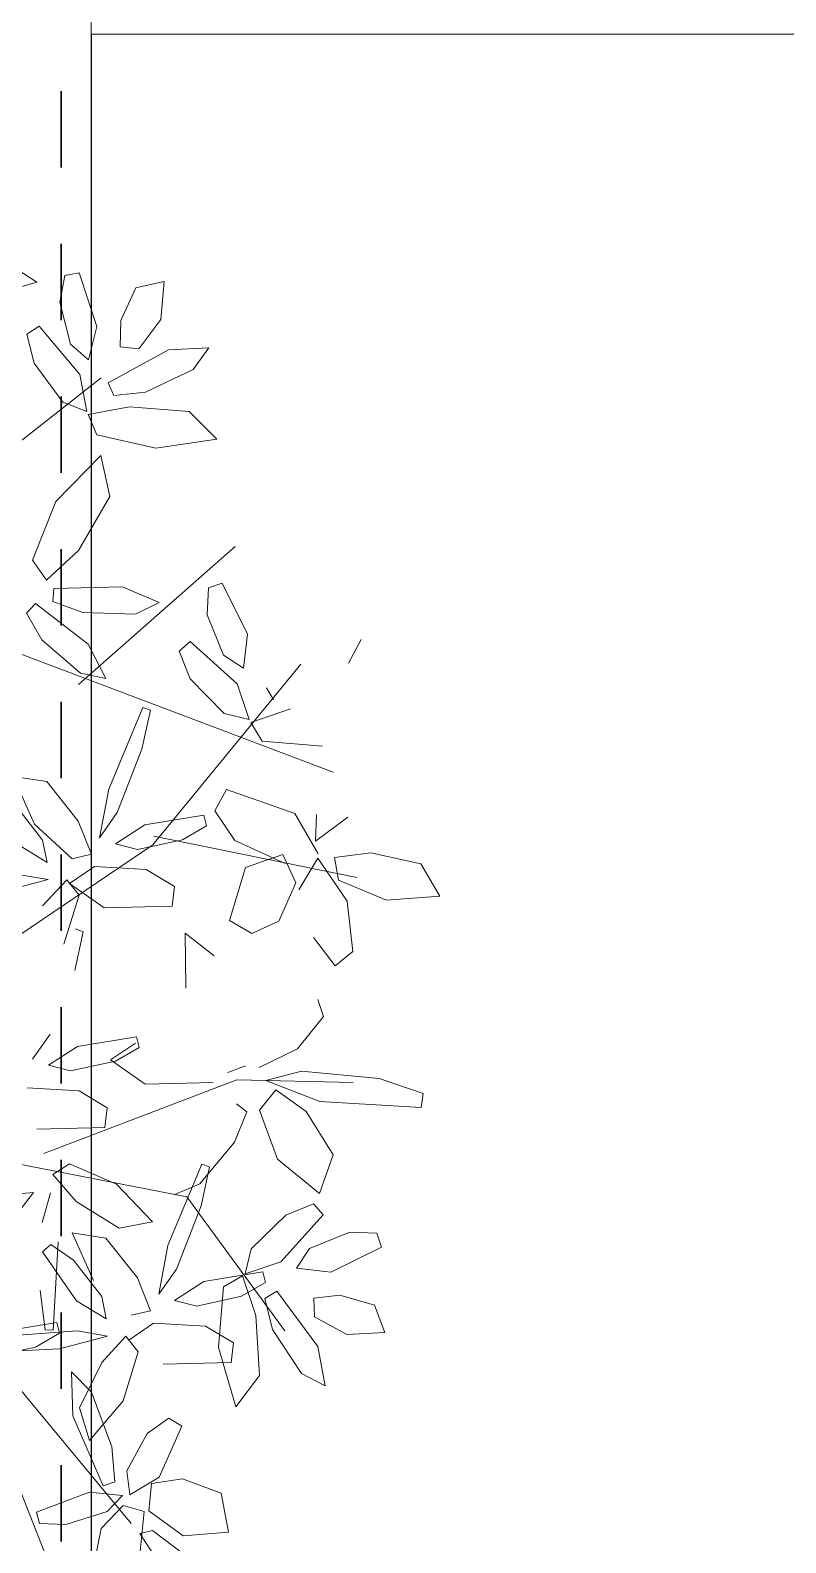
# Model space of a CAD drawing. Header units: metres. Extents: x 349703 to 349913, y 9282546 to 9282694.
# Drawn here: x 349774.08 to 349775.071, y 9282623.84 to 9282625.822 of the extents above; entities that cross this region are included whole.
import ezdxf

# ---------------------------------------------------------------- set-up
doc = ezdxf.new("R2010")
doc.units = ezdxf.units.M
doc.header["$LTSCALE"] = 0.25
doc.linetypes.add('01 nivel$0$HIDDEN2', pattern=[0.1875, 0.125, -0.0625])
doc.linetypes.add('B. SUM 2$0$HIDDEN', pattern=[0.375, 0.25, -0.125])
doc.layers.add('ARQ-FONDO', color=253, linetype='CONTINUOUS', lineweight=9)
doc.layers.add('CUNETAS-RED', color=5, linetype='CONTINUOUS', lineweight=18)

# ---------------------------------------------------------------- blocks, each defined once
blk = doc.blocks.new('POLIDEPORTIVO')
at = {"layer": 'ARQ-FONDO'}
blk.add_line((374607.3476, 9249297.9213), (374604.6226, 9249297.9213), dxfattribs=at)
at = {"layer": 'ARQ-FONDO', "lineweight": 0}
blk.add_line((374604.6226, 9249297.9213), (374604.6226, 9249293.8713), dxfattribs=at)
blk = doc.blocks.new('67')
at = {"layer": 'ARQ-FONDO', "flags": 128}
blk.add_lwpolyline([(349446.6839, 9282641.1169), (349448.5105, 9282641.1169), (349448.5105, 9282603.1406), (349448.054, 9282603.1406), (349448.054, 9282603.2406), (349447.8216, 9282603.2406), (349447.8216, 9282622.86), (349446.6844, 9282622.86), (349446.6844, 9282641.1169)], dxfattribs=at)
blk = doc.blocks.new('ARR2')
at = {"layer": 'ARQ-FONDO', "lineweight": 5}
for p, q in [((2741.8666, 1215.6098), (2741.8031, 1215.6512)), ((2741.9465, 1215.6279), (2741.9192, 1215.6226)), ((2741.9801, 1215.5259), (2741.9465, 1215.6279)), ((2741.8185, 1215.596), (2741.8666, 1215.6098)), ((2741.9192, 1215.6226), (2741.9098, 1215.5724)), ((2742.0536, 1215.5992), (2742.0253, 1215.5373)), ((2742.1076, 1215.6116), (2742.0536, 1215.5992)), ((2742.1014, 1215.5397), (2742.1076, 1215.6116)), ((2741.9098, 1215.5724), (2741.9299, 1215.4927)), ((2741.8706, 1215.5269), (2741.8474, 1215.5116)), ((2741.9477, 1215.4352), (2741.8706, 1215.5269)), ((2741.9639, 1215.4629), (2741.9801, 1215.5259)), ((2742.0253, 1215.5373), (2742.0242, 1215.4876)), ((2742.0597, 1215.4839), (2742.1014, 1215.5397)), ((2741.8474, 1215.5116), (2741.8611, 1215.4569)), ((2741.9299, 1215.4927), (2741.9639, 1215.4629)), ((2742.0242, 1215.4876), (2742.0597, 1215.4839)), ((2742.1921, 1215.4858), (2742.1159, 1215.4822)), ((2742.1624, 1215.4446), (2742.1921, 1215.4858)), ((2741.8611, 1215.4569), (2741.9156, 1215.3829)), ((2742.1159, 1215.4822), (2742.0017, 1215.4196)), ((2741.5703, 1215.1013), (2741.9884, 1215.4291)), ((2741.9608, 1215.3649), (2741.9477, 1215.4352)), ((2742.0722, 1215.4015), (2742.1624, 1215.4446)), ((2742.0017, 1215.4196), (2742.012, 1215.3953)), ((2742.012, 1215.3953), (2742.0722, 1215.4015)), ((2741.9156, 1215.3829), (2741.9608, 1215.3649)), ((2742.0417, 1215.3743), (2741.9636, 1215.3592)), ((2742.1552, 1215.365), (2742.0417, 1215.3743)), ((2741.9636, 1215.3592), (2741.9797, 1215.3208)), ((2742.2075, 1215.3125), (2742.1552, 1215.365)), ((2741.9797, 1215.3208), (2742.0919, 1215.2954)), ((2742.0919, 1215.2954), (2742.2075, 1215.3125)), ((2741.902, 1215.195), (2741.9874, 1215.2819)), ((2741.9874, 1215.2819), (2742.0049, 1215.204)), ((2742.0049, 1215.204), (2741.9455, 1215.1019)), ((2741.8584, 1215.0838), (2741.902, 1215.195)), ((2741.8846, 1215.0455), (2741.8584, 1215.0838)), ((2741.9455, 1215.1019), (2741.8846, 1215.0455)), ((2741.9454, 1214.8481), (2742.2422, 1215.1094)), ((2741.8986, 1215.03), (2741.8968, 1215.005)), ((2742.0286, 1215.0333), (2741.8986, 1215.03)), ((2742.0983, 1215.0034), (2742.0286, 1215.0333)), ((2742.1915, 1215.0311), (2742.1891, 1214.98)), ((2742.2178, 1215.04), (2742.1915, 1215.0311)), ((2742.2652, 1214.9437), (2742.2178, 1215.04)), ((2741.8636, 1215.0014), (2741.8465, 1214.9832)), ((2741.9635, 1214.9248), (2741.8636, 1215.0014)), ((2741.8968, 1215.005), (2741.9534, 1214.9843)), ((2742.0533, 1214.9815), (2742.0983, 1215.0034)), ((2741.8465, 1214.9832), (2741.8759, 1214.9326)), ((2741.9534, 1214.9843), (2742.0533, 1214.9815)), ((2742.1891, 1214.98), (2742.22, 1214.9038)), ((2741.7422, 1214.9411), (2742.4277, 1214.6823)), ((2742.2579, 1214.879), (2742.2652, 1214.9437)), ((2741.8759, 1214.9326), (2741.9493, 1214.8697)), ((2741.997, 1214.8592), (2741.9635, 1214.9248)), ((2742.1566, 1214.9296), (2742.1357, 1214.9112)), ((2742.1357, 1214.9112), (2742.1569, 1214.8589)), ((2742.2457, 1214.8494), (2742.1566, 1214.9296)), ((2742.457, 1214.8885), (2742.4807, 1214.9334)), ((2742.0863, 1214.5442), (2742.3668, 1214.8866)), ((2742.22, 1214.9038), (2742.2579, 1214.879)), ((2741.9493, 1214.8697), (2741.997, 1214.8592)), ((2742.1569, 1214.8589), (2742.2212, 1214.7932)), ((2742.2684, 1214.7816), (2742.2457, 1214.8494)), ((2742.3013, 1214.8415), (2742.3149, 1214.8188)), ((2742.0026, 1214.6501), (2742.0671, 1214.8044)), ((2742.0814, 1214.7992), (2742.0654, 1214.7255)), ((2742.0671, 1214.8044), (2742.0814, 1214.7992)), ((2742.3472, 1214.8022), (2742.272, 1214.7764)), ((2742.2212, 1214.7932), (2742.2684, 1214.7816)), ((2742.272, 1214.7764), (2742.2932, 1214.7405)), ((2742.2932, 1214.7405), (2742.4079, 1214.731)), ((2742.0654, 1214.7255), (2742.0188, 1214.6054)), ((2741.8213, 1214.6739), (2741.8852, 1214.6641)), ((2741.862, 1214.5838), (2741.8213, 1214.6739)), ((2741.8852, 1214.6641), (2741.9449, 1214.5891)), ((2741.9852, 1214.558), (2742.0026, 1214.6501)), ((2742.2254, 1214.6493), (2742.2034, 1214.6091)), ((2742.3553, 1214.6039), (2742.2254, 1214.6493)), ((2741.8239, 1214.6223), (2741.8772, 1214.5534)), ((2742.0188, 1214.6054), (2741.9852, 1214.558)), ((2742.0707, 1214.5821), (2742.1825, 1214.6004)), ((2742.1825, 1214.6004), (2742.1877, 1214.5802)), ((2742.2034, 1214.6091), (2742.2417, 1214.5529)), ((2742.3991, 1214.5276), (2742.3553, 1214.6039)), ((2742.3961, 1214.6022), (2742.3945, 1214.5515)), ((2742.3945, 1214.5515), (2742.4557, 1214.597)), ((2741.9332, 1214.518), (2741.862, 1214.5838)), ((2741.9449, 1214.5891), (2741.9697, 1214.5265)), ((2742.0155, 1214.5462), (2742.0707, 1214.5821)), ((2742.1877, 1214.5802), (2742.1424, 1214.554)), ((2741.5502, 1214.183), (2742.0863, 1214.5442)), ((2741.8856, 1214.511), (2741.8295, 1214.5454)), ((2741.8772, 1214.5534), (2741.8856, 1214.511)), ((2742.0573, 1214.5355), (2742.0155, 1214.5462)), ((2742.1424, 1214.554), (2742.0573, 1214.5355)), ((2742.088, 1214.5607), (2742.4728, 1214.4827)), ((2742.2417, 1214.5529), (2742.3371, 1214.5093)), ((2741.9697, 1214.5265), (2741.9332, 1214.518)), ((2742.3322, 1214.5263), (2742.2618, 1214.5016)), ((2742.3572, 1214.4723), (2742.3322, 1214.5263)), ((2742.3988, 1214.5195), (2742.3627, 1214.4594)), ((2742.4542, 1214.4377), (2742.3988, 1214.5195)), ((2742.4991, 1214.5291), (2742.4303, 1214.5202)), ((2742.4303, 1214.5202), (2742.4377, 1214.4774)), ((2742.5941, 1214.5084), (2742.4991, 1214.5291)), ((2741.8307, 1214.4885), (2741.8879, 1214.4786)), ((2741.9754, 1214.5032), (2741.9284, 1214.4711)), ((2742.0736, 1214.4977), (2741.9754, 1214.5032)), ((2742.1271, 1214.4658), (2742.0736, 1214.4977)), ((2742.2618, 1214.5016), (2742.2315, 1214.4009)), ((2742.6301, 1214.4471), (2742.5941, 1214.5084)), ((2741.8879, 1214.4786), (2741.7973, 1214.4547)), ((2741.8772, 1214.4288), (2741.9231, 1214.4781)), ((2741.9231, 1214.4781), (2741.9465, 1214.4488)), ((2741.9284, 1214.4711), (2741.9939, 1214.4254)), ((2742.1226, 1214.4285), (2742.1271, 1214.4658)), ((2742.3248, 1214.3999), (2742.3572, 1214.4723)), ((2742.4377, 1214.4774), (2742.529, 1214.4396)), ((2741.9465, 1214.4488), (2741.9177, 1214.3562)), ((2741.9939, 1214.4254), (2742.1226, 1214.4285)), ((2742.4652, 1214.3423), (2742.4542, 1214.4377)), ((2742.529, 1214.4396), (2742.6301, 1214.4471)), ((2742.2315, 1214.4009), (2742.2736, 1214.3766)), ((2742.2736, 1214.3766), (2742.3248, 1214.3999)), ((2741.9541, 1214.3798), (2741.9381, 1214.3062)), ((2741.9397, 1214.3851), (2741.9541, 1214.3798)), ((2742.1474, 1214.3773), (2742.1484, 1214.2727)), ((2742.2023, 1214.3344), (2742.1474, 1214.3773)), ((2742.3904, 1214.3691), (2742.4313, 1214.3153)), ((2742.4313, 1214.3153), (2742.4652, 1214.3423)), ((2742.3988, 1214.2512), (2742.4094, 1214.2196)), ((2742.4094, 1214.2196), (2742.3603, 1214.1579)), ((2741.8915, 1214.1861), (2741.8579, 1214.1387)), ((2741.9433, 1214.1627), (2742.0552, 1214.1811)), ((2742.0531, 1214.1691), (2742.0062, 1214.137)), ((2742.0552, 1214.1811), (2742.0604, 1214.1609)), ((2741.5062, 1214.1534), (2741.9224, 1213.0996)), ((2741.8881, 1214.1269), (2741.9433, 1214.1627)), ((2742.0604, 1214.1609), (2742.0151, 1214.1346)), ((2742.3603, 1214.1579), (2742.2877, 1214.1225)), ((2741.93, 1214.1162), (2741.8881, 1214.1269)), ((2742.0151, 1214.1346), (2741.93, 1214.1162)), ((2742.0062, 1214.137), (2742.0717, 1214.0912)), ((2742.2281, 1214.113), (2742.2618, 1214.1258)), ((2742.3676, 1214.116), (2742.3003, 1214.0979)), ((2742.5152, 1214.1017), (2742.3676, 1214.116)), ((2741.9463, 1214.0783), (2741.848, 1214.0839)), ((2741.8793, 1213.96), (2742.2455, 1214.0994)), ((2742.0717, 1214.0912), (2742.2004, 1214.0943)), ((2742.2455, 1214.0994), (2742.4659, 1214.0946)), ((2742.319, 1214.0806), (2742.288, 1214.042)), ((2742.3003, 1214.0979), (2742.4025, 1214.0584)), ((2742.3766, 1214.0395), (2742.319, 1214.0806)), ((2742.5982, 1214.0733), (2742.5152, 1214.1017)), ((2741.9998, 1214.0464), (2741.9463, 1214.0783)), ((2742.2444, 1214.0542), (2742.2642, 1214.0389)), ((2742.4025, 1214.0584), (2742.5948, 1214.0471)), ((2742.5948, 1214.0471), (2742.5982, 1214.0733)), ((2741.9953, 1214.0092), (2741.9998, 1214.0464)), ((2742.2642, 1214.0389), (2742.2411, 1213.9814)), ((2742.288, 1214.042), (2742.3223, 1213.9488)), ((2742.428, 1213.957), (2742.3766, 1214.0395)), ((2741.8666, 1214.006), (2741.9953, 1214.0092)), ((2742.2411, 1213.9814), (2742.1749, 1213.9023)), ((2741.8003, 1213.9461), (2742.1503, 1213.8779)), ((2741.8967, 1213.9201), (2741.9283, 1213.9402)), ((2741.9283, 1213.9402), (2742.0173, 1213.9018)), ((2742.1146, 1213.7855), (2742.179, 1213.9399)), ((2742.179, 1213.9399), (2742.1934, 1213.9346)), ((2742.3223, 1213.9488), (2742.4021, 1213.884)), ((2742.4021, 1213.884), (2742.428, 1213.957)), ((2741.9409, 1213.8692), (2741.8967, 1213.9201)), ((2742.1934, 1213.9346), (2742.1774, 1213.861)), ((2741.817, 1213.8824), (2741.86, 1213.8862)), ((2741.86, 1213.8862), (2741.8199, 1213.834)), ((2741.8766, 1213.8293), (2741.8925, 1213.8851)), ((2742.0173, 1213.9018), (2742.0857, 1213.8304)), ((2742.1749, 1213.9023), (2742.1278, 1213.8821)), ((2742.0221, 1213.8184), (2741.9409, 1213.8692)), ((2742.1774, 1213.861), (2742.1308, 1213.7408)), ((2742.1503, 1213.8779), (2742.336, 1213.6237)), ((2742.3906, 1213.8645), (2742.3383, 1213.8433)), ((2742.4089, 1213.8437), (2742.3906, 1213.8645)), ((2742.0857, 1213.8304), (2742.0221, 1213.8184)), ((2742.3383, 1213.8433), (2742.2725, 1213.7791)), ((2742.3288, 1213.7546), (2742.4089, 1213.8437)), ((2741.9332, 1213.8093), (2741.9972, 1213.7995)), ((2741.9739, 1213.7192), (2741.9332, 1213.8093)), ((2741.9972, 1213.7995), (2742.0569, 1213.7245)), ((2742.4594, 1213.8111), (2742.3832, 1213.7802)), ((2742.5104, 1213.8088), (2742.4594, 1213.8111)), ((2742.5194, 1213.7825), (2742.5104, 1213.8088)), ((2741.8768, 1213.7739), (2741.8927, 1213.7873)), ((2741.9414, 1213.6808), (2741.8768, 1213.7739)), ((2741.8927, 1213.7873), (2741.9359, 1213.7577)), ((2741.9067, 1213.7925), (2741.8973, 1213.6255)), ((2742.0972, 1213.6935), (2742.1146, 1213.7855)), ((2742.2725, 1213.7791), (2742.261, 1213.7318)), ((2742.3832, 1213.7802), (2742.3584, 1213.7424)), ((2742.4231, 1213.7351), (2742.5194, 1213.7825)), ((2741.9359, 1213.7577), (2741.9892, 1213.6888)), ((2742.1308, 1213.7408), (2742.0972, 1213.6935)), ((2742.261, 1213.7318), (2742.3288, 1213.7546)), ((2742.3584, 1213.7424), (2742.4231, 1213.7351)), ((2742.0569, 1213.7245), (2742.0816, 1213.6619)), ((2742.1274, 1213.6816), (2742.1826, 1213.7175)), ((2742.1826, 1213.7175), (2742.2945, 1213.7358)), ((2742.2558, 1213.7282), (2742.2199, 1213.707)), ((2742.2997, 1213.7157), (2742.2544, 1213.6894)), ((2742.2816, 1213.653), (2742.2558, 1213.7282)), ((2742.2945, 1213.7358), (2742.2997, 1213.7157)), ((2741.882, 1213.6257), (2741.8726, 1213.7005)), ((2741.9976, 1213.6464), (2741.9414, 1213.6808)), ((2741.9892, 1213.6888), (2741.9976, 1213.6464)), ((2742.1693, 1213.671), (2742.1274, 1213.6816)), ((2742.2544, 1213.6894), (2742.1693, 1213.671)), ((2742.2199, 1213.707), (2742.2103, 1213.5924)), ((2742.3208, 1213.6989), (2742.2982, 1213.6853)), ((2742.2982, 1213.6853), (2742.3127, 1213.6266)), ((2742.3986, 1213.5945), (2742.3208, 1213.6989)), ((2742.4407, 1213.6918), (2742.3913, 1213.6861)), ((2742.3913, 1213.6861), (2742.3926, 1213.6504)), ((2742.5059, 1213.6724), (2742.4407, 1213.6918)), ((2741.7026, 1213.6723), (2742.0451, 1213.2589)), ((2742.0816, 1213.6619), (2742.0451, 1213.6534)), ((2742.2881, 1213.5393), (2742.2816, 1213.653)), ((2742.5257, 1213.6207), (2742.5059, 1213.6724)), ((2741.7921, 1213.6211), (2741.904, 1213.6395)), ((2741.8142, 1213.6143), (2741.9427, 1213.6239)), ((2741.8973, 1213.6255), (2741.882, 1213.6257)), ((2741.904, 1213.6395), (2741.9092, 1213.6193)), ((2741.9427, 1213.6239), (2741.9999, 1213.614)), ((2742.0873, 1213.6387), (2742.0404, 1213.6066)), ((2742.1856, 1213.6331), (2742.0873, 1213.6387)), ((2742.2391, 1213.6012), (2742.1856, 1213.6331)), ((2742.3127, 1213.6266), (2742.3679, 1213.5432)), ((2742.3926, 1213.6504), (2742.4536, 1213.6169)), ((2741.9092, 1213.6193), (2741.8639, 1213.593)), ((2741.9999, 1213.614), (2741.9093, 1213.5901)), ((2741.9892, 1213.5642), (2742.0351, 1213.6136)), ((2742.0351, 1213.6136), (2742.0584, 1213.5842)), ((2742.2346, 1213.5639), (2742.2391, 1213.6012)), ((2742.4128, 1213.5195), (2742.3986, 1213.5945)), ((2742.4536, 1213.6169), (2742.5257, 1213.6207)), ((2741.9093, 1213.5901), (2741.7423, 1213.5819)), ((2741.8639, 1213.593), (2741.7788, 1213.5746)), ((2742.0584, 1213.5842), (2742.0297, 1213.4917)), ((2742.2103, 1213.5924), (2742.2433, 1213.4802)), ((2741.9318, 1213.5462), (2741.9348, 1213.4632)), ((2741.9696, 1213.508), (2741.9318, 1213.5462)), ((2741.9472, 1213.4781), (2741.9892, 1213.5642)), ((2742.1058, 1213.5608), (2742.2346, 1213.5639)), ((2742.2433, 1213.4802), (2742.2881, 1213.5393)), ((2742.3679, 1213.5432), (2742.4128, 1213.5195)), ((2742.0086, 1213.404), (2741.9696, 1213.508)), ((2742.0297, 1213.4917), (2741.9658, 1213.4162)), ((2741.9348, 1213.4632), (2741.9917, 1213.3304)), ((2741.9658, 1213.4162), (2741.9472, 1213.4781)), ((2742.1166, 1213.4588), (2742.0752, 1213.4296)), ((2742.1413, 1213.4433), (2742.1166, 1213.4588)), ((2742.0752, 1213.4296), (2742.0366, 1213.3588)), ((2742.0982, 1213.3471), (2742.1413, 1213.4433)), ((2742.0141, 1213.3379), (2742.0086, 1213.404)), ((2741.9917, 1213.3304), (2742.0141, 1213.3379)), ((2742.0366, 1213.3588), (2742.0428, 1213.3136)), ((2742.0428, 1213.3136), (2742.0982, 1213.3471)), ((2742.1426, 1213.3436), (2742.0835, 1213.3346)), ((2742.2155, 1213.3166), (2742.1426, 1213.3436)), ((2741.9658, 1213.3187), (2741.8656, 1213.2806)), ((2742.0284, 1213.3123), (2741.9658, 1213.3187)), ((2741.9997, 1213.2816), (2742.0284, 1213.3123)), ((2742.0835, 1213.3346), (2742.0784, 1213.2833)), ((2742.2292, 1213.2425), (2742.2155, 1213.3166)), ((2741.8656, 1213.2806), (2741.8714, 1213.2591)), ((2741.9212, 1213.2569), (2741.9997, 1213.2816)), ((2742.0296, 1213.2933), (2741.9882, 1213.2496)), ((2742.0698, 1213.282), (2742.0296, 1213.2933)), ((2742.0575, 1213.1617), (2742.0698, 1213.282)), ((2742.0784, 1213.2833), (2742.1438, 1213.2359)), ((2741.8714, 1213.2591), (2741.9212, 1213.2569)), ((2741.9882, 1213.2496), (2741.9701, 1213.1593)), ((2742.0617, 1213.2399), (2742.0856, 1213.246)), ((2742.0909, 1213.1949), (2742.0617, 1213.2399)), ((2742.0856, 1213.246), (2742.148, 1213.1986)), ((2742.1438, 1213.2359), (2742.2292, 1213.2425))]:
    blk.add_line(p, q, dxfattribs=at)
blk = doc.blocks.new('drenaje')
at = {"layer": 'CUNETAS-RED', "linetype": '01 nivel$0$HIDDEN2', "lineweight": 30}
blk.add_line((55.9649, -34.3959), (55.9648, -90.3365), dxfattribs=at)

msp = doc.modelspace()

# ---------------------------------------------------------------- linework, layer by layer
at = {"layer": 'ARQ-FONDO', "linetype": 'B. SUM 2$0$HIDDEN', "flags": 128}
msp.add_lwpolyline([(349774.1606, 9282605.4669), (349774.1606, 9282642.1169), (349797.5106, 9282642.1169), (349797.5106, 9282605.4669)], close=True, dxfattribs=at)

# ---------------------------------------------------------------- block references
at = {"layer": 'ARQ-FONDO'}
msp.add_blockref('67', (325.6495, 0), dxfattribs=at)
at = {"layer": 'ARQ-FONDO', "lineweight": 30}
msp.add_blockref('POLIDEPORTIVO', (-24830.462, 33327.8957), dxfattribs=at)
at = {"layer": 'ARQ-FONDO', "xscale": 0.6917913537138002, "yscale": 0.6917913537138002, "zscale": 0.6917913537138002}
msp.add_blockref('ARR2', (347877.2894, 9281784.5433), dxfattribs=at)
at = {"layer": 'CUNETAS-RED', "lineweight": 30}
msp.add_blockref('drenaje', (349718.1559, 9282675.5378), dxfattribs=at)

doc.saveas('drawing.dxf')
